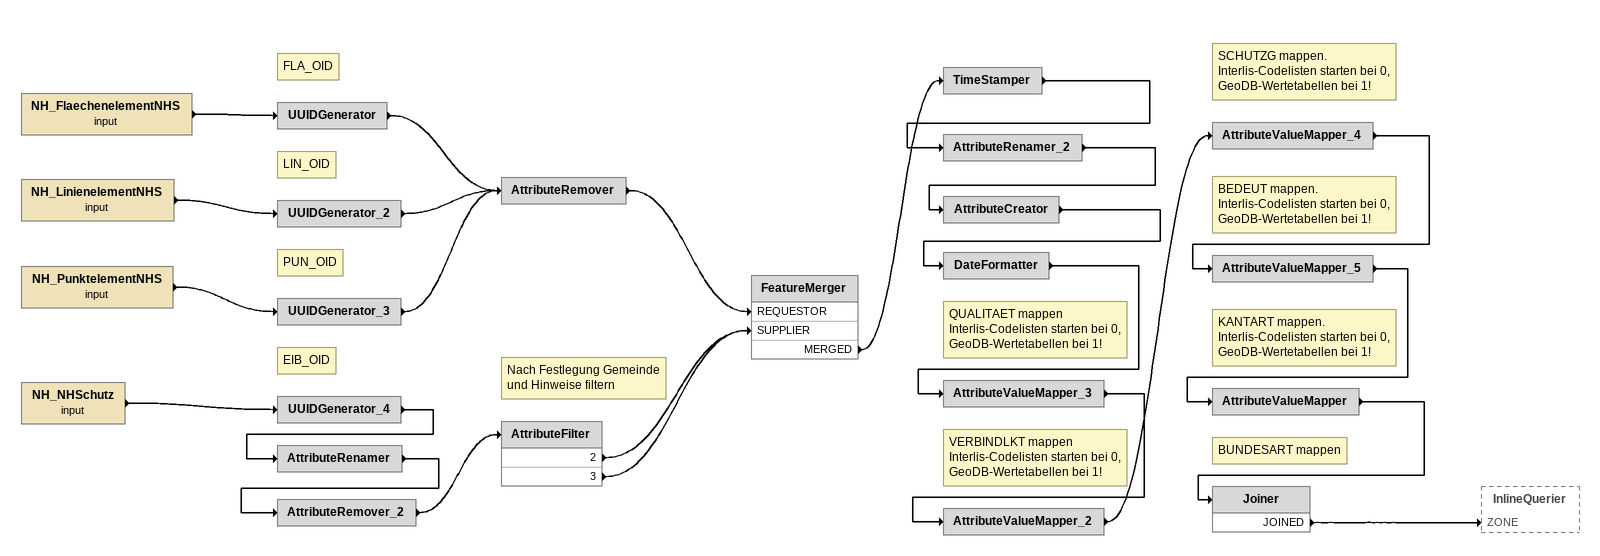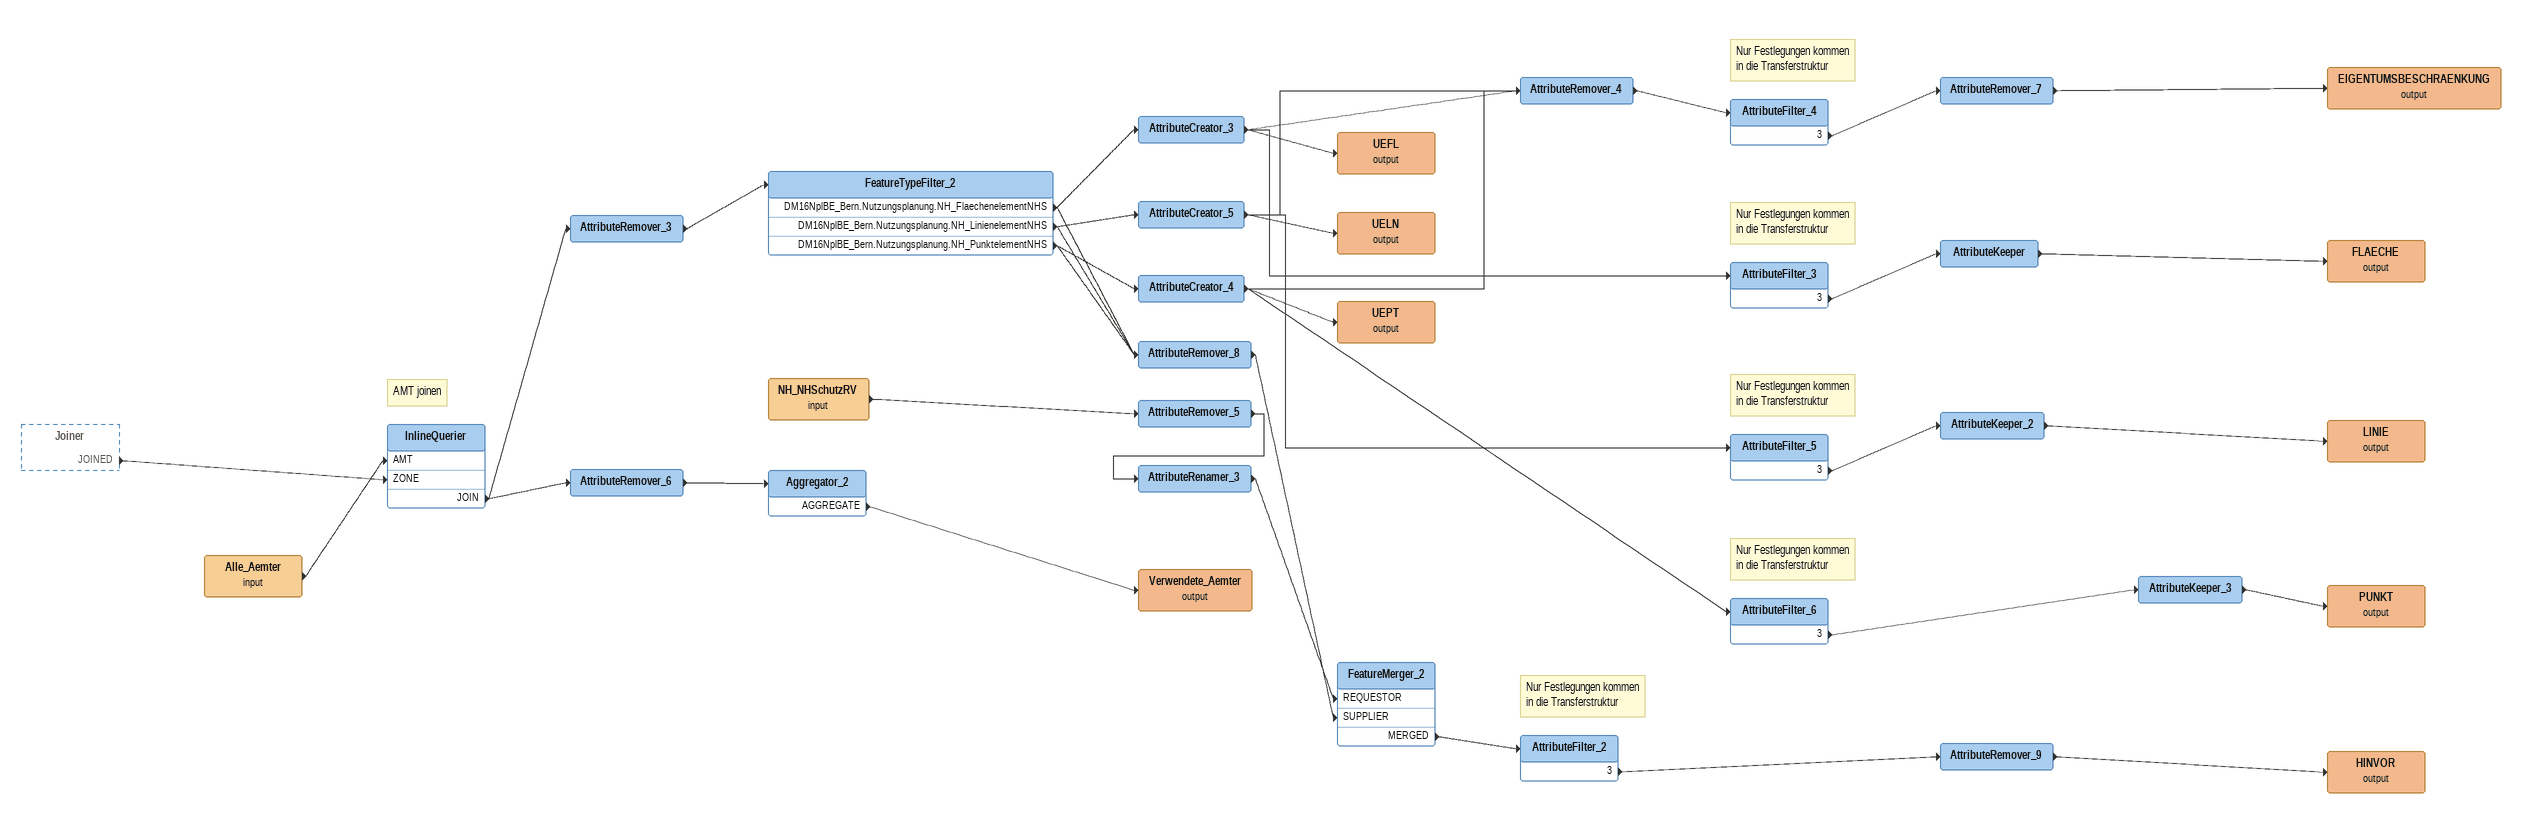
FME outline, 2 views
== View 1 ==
NH_FlaechenelementNHS (input)
    -> UUIDGenerator
Note: FLA_OID
UUIDGenerator
    -> AttributeRemover
NH_LinienelementNHS (input)
    -> UUIDGenerator_2
Note: LIN_OID
UUIDGenerator_2
    -> AttributeRemover
NH_PunktelementNHS (input)
    -> UUIDGenerator_3
Note: PUN_OID
UUIDGenerator_3
    -> AttributeRemover
AttributeRemover
    -> FeatureMerger [REQUESTOR]
NH_NHSchutz (input)
    -> UUIDGenerator_4
Note: EIB_OID
UUIDGenerator_4
    -> AttributeRenamer
AttributeRenamer
    -> AttributeRemover_2
AttributeRemover_2
    -> AttributeFilter
Note: Nach Festlegung Gemeinde / und Hinweise filtern
AttributeFilter
    2 -> FeatureMerger [SUPPLIER]
    3 -> FeatureMerger [SUPPLIER]
FeatureMerger
    MERGED -> TimeStamper
TimeStamper
    -> AttributeRenamer_2
AttributeRenamer_2
    -> AttributeCreator
AttributeCreator
    -> DateFormatter
DateFormatter
    -> AttributeValueMapper_3
Note: QUALITAET mappen / Interlis-Codelisten starten bei 0, / GeoDB-Wertetabellen bei 1!
AttributeValueMapper_3
    -> AttributeValueMapper_2
Note: VERBINDLKT mappen / Interlis-Codelisten starten bei 0, / GeoDB-Wertetabellen bei 1!
AttributeValueMapper_2
    -> AttributeValueMapper_4
Note: SCHUTZG mappen. / Interlis-Codelisten starten bei 0, / GeoDB-Wertetabellen bei 1!
AttributeValueMapper_4
    -> AttributeValueMapper_5
Note: BEDEUT mappen. / Interlis-Codelisten starten bei 0, / GeoDB-Wertetabellen bei 1!
AttributeValueMapper_5
    -> AttributeValueMapper
Note: KANTART mappen. / Interlis-Codelisten starten bei 0, / GeoDB-Wertetabellen bei 1!
AttributeValueMapper
    -> Joiner
Note: BUNDESART mappen
Joiner
    JOINED -> InlineQuerier [ZONE]

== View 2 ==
Joiner [outside]
    JOINED -> InlineQuerier [ZONE]
Alle_Aemter (input)
    -> InlineQuerier [AMT]
Note: AMT joinen
InlineQuerier
    JOIN -> AttributeRemover_6
    JOIN -> AttributeRemover_3
AttributeRemover_3
    -> FeatureTypeFilter_2
FeatureTypeFilter_2
    DM16NplBE_Bern.Nutzungsplanung.NH_FlaechenelementNHS -> AttributeCreator_3
    DM16NplBE_Bern.Nutzungsplanung.NH_FlaechenelementNHS -> AttributeRemover_8
    DM16NplBE_Bern.Nutzungsplanung.NH_LinienelementNHS -> AttributeCreator_5
    DM16NplBE_Bern.Nutzungsplanung.NH_LinienelementNHS -> AttributeRemover_8
    DM16NplBE_Bern.Nutzungsplanung.NH_PunktelementNHS -> AttributeRemover_8
    DM16NplBE_Bern.Nutzungsplanung.NH_PunktelementNHS -> AttributeCreator_4
AttributeCreator_3
    -> AttributeRemover_4
    -> UEFL (output)
    -> AttributeFilter_3
UEFL (output)
Note: Nur Festlegungen kommen / in die Transferstruktur
AttributeFilter_3
    3 -> AttributeKeeper
AttributeKeeper
    -> FLAECHE (output)
FLAECHE (output)
AttributeCreator_5
    -> AttributeRemover_4
    -> UELN (output)
    -> AttributeFilter_5
UELN (output)
Note: Nur Festlegungen kommen / in die Transferstruktur
AttributeFilter_5
    3 -> AttributeKeeper_2
AttributeKeeper_2
    -> LINIE (output)
LINIE (output)
AttributeCreator_4
    -> AttributeRemover_4
    -> UEPT (output)
    -> AttributeFilter_6
AttributeRemover_4
    -> AttributeFilter_4
Note: Nur Festlegungen kommen / in die Transferstruktur
AttributeFilter_4
    3 -> AttributeRemover_7
AttributeRemover_7
    -> EIGENTUMSBESCHRAENKUNG (output)
EIGENTUMSBESCHRAENKUNG (output)
UEPT (output)
Note: Nur Festlegungen kommen / in die Transferstruktur
AttributeFilter_6
    3 -> AttributeKeeper_3
AttributeKeeper_3
    -> PUNKT (output)
PUNKT (output)
AttributeRemover_8
    -> FeatureMerger_2 [SUPPLIER]
AttributeRemover_6
    -> Aggregator_2
Aggregator_2
    AGGREGATE -> Verwendete_Aemter (output)
Verwendete_Aemter (output)
NH_NHSchutzRV (input)
    -> AttributeRemover_5
AttributeRemover_5
    -> AttributeRenamer_3
AttributeRenamer_3
    -> FeatureMerger_2 [REQUESTOR]
FeatureMerger_2
    MERGED -> AttributeFilter_2
Note: Nur Festlegungen kommen / in die Transferstruktur
AttributeFilter_2
    3 -> AttributeRemover_9
AttributeRemover_9
    -> HINVOR (output)
HINVOR (output)
